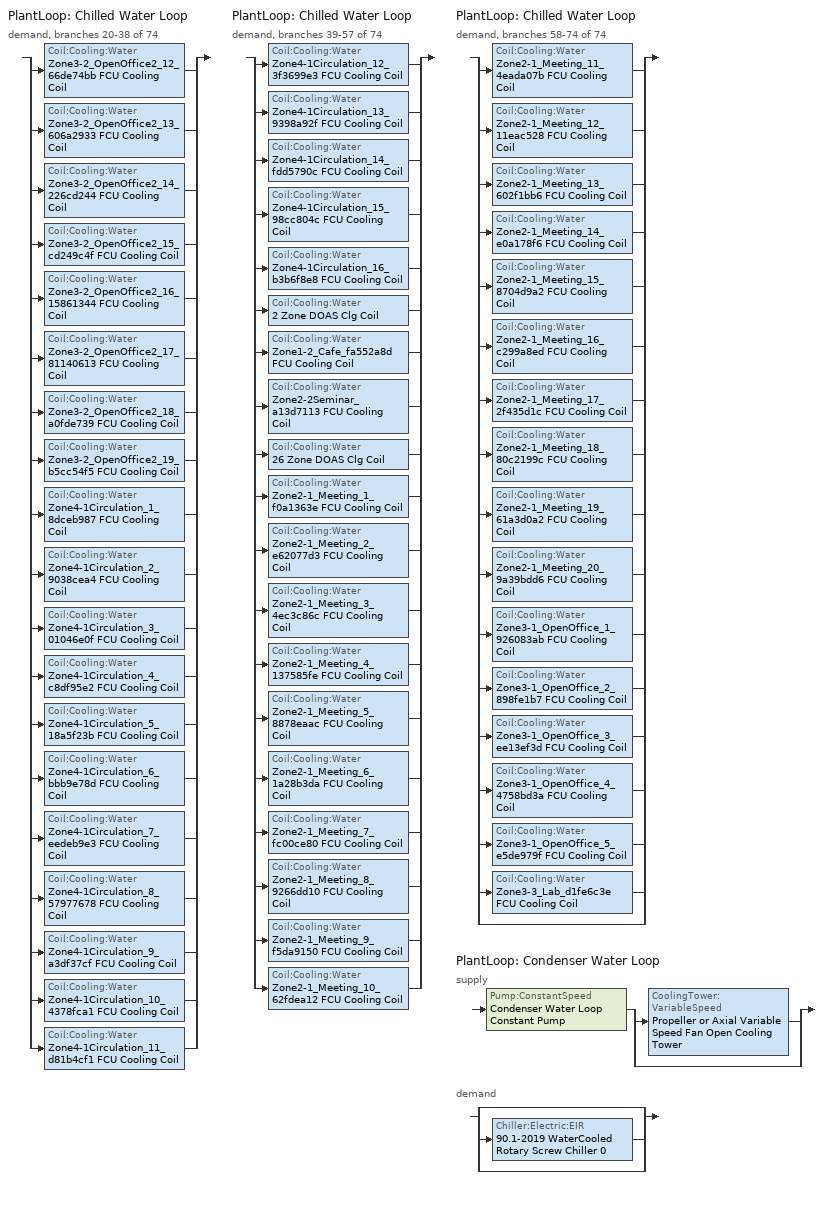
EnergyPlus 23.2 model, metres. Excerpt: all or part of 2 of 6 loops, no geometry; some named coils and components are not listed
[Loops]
PlantLoop 'Chilled Water Loop'
 demand, branches 20-38 of 74: split
  | Coil:Cooling:Water 'Zone3-2_OpenOffice2_12_66de74bb FCU Cooling Coil'
  | Coil:Cooling:Water 'Zone3-2_OpenOffice2_13_606a2933 FCU Cooling Coil'
  | Coil:Cooling:Water 'Zone3-2_OpenOffice2_14_226cd244 FCU Cooling Coil'
  | Coil:Cooling:Water 'Zone3-2_OpenOffice2_15_cd249c4f FCU Cooling Coil'
  | Coil:Cooling:Water 'Zone3-2_OpenOffice2_16_15861344 FCU Cooling Coil'
  | Coil:Cooling:Water 'Zone3-2_OpenOffice2_17_81140613 FCU Cooling Coil'
  | Coil:Cooling:Water 'Zone3-2_OpenOffice2_18_a0fde739 FCU Cooling Coil'
  | Coil:Cooling:Water 'Zone3-2_OpenOffice2_19_b5cc54f5 FCU Cooling Coil'
  | Coil:Cooling:Water 'Zone4-1Circulation_1_8dceb987 FCU Cooling Coil'
  | Coil:Cooling:Water 'Zone4-1Circulation_2_9038cea4 FCU Cooling Coil'
  | Coil:Cooling:Water 'Zone4-1Circulation_3_01046e0f FCU Cooling Coil'
  | Coil:Cooling:Water 'Zone4-1Circulation_4_c8df95e2 FCU Cooling Coil'
  | Coil:Cooling:Water 'Zone4-1Circulation_5_18a5f23b FCU Cooling Coil'
  | Coil:Cooling:Water 'Zone4-1Circulation_6_bbb9e78d FCU Cooling Coil'
  | Coil:Cooling:Water 'Zone4-1Circulation_7_eedeb9e3 FCU Cooling Coil'
  | Coil:Cooling:Water 'Zone4-1Circulation_8_57977678 FCU Cooling Coil'
  | Coil:Cooling:Water 'Zone4-1Circulation_9_a3df37cf FCU Cooling Coil'
  | Coil:Cooling:Water 'Zone4-1Circulation_10_4378fca1 FCU Cooling Coil'
  | Coil:Cooling:Water 'Zone4-1Circulation_11_d81b4cf1 FCU Cooling Coil'
PlantLoop 'Chilled Water Loop'
 demand, branches 39-57 of 74: split
  | Coil:Cooling:Water 'Zone4-1Circulation_12_3f3699e3 FCU Cooling Coil'
  | Coil:Cooling:Water 'Zone4-1Circulation_13_9398a92f FCU Cooling Coil'
  | Coil:Cooling:Water 'Zone4-1Circulation_14_fdd5790c FCU Cooling Coil'
  | Coil:Cooling:Water 'Zone4-1Circulation_15_98cc804c FCU Cooling Coil'
  | Coil:Cooling:Water 'Zone4-1Circulation_16_b3b6f8e8 FCU Cooling Coil'
  | Coil:Cooling:Water '2 Zone DOAS Clg Coil'
  | Coil:Cooling:Water 'Zone1-2_Cafe_fa552a8d FCU Cooling Coil'
  | Coil:Cooling:Water 'Zone2-2Seminar_a13d7113 FCU Cooling Coil'
  | Coil:Cooling:Water '26 Zone DOAS Clg Coil'
  | Coil:Cooling:Water 'Zone2-1_Meeting_1_f0a1363e FCU Cooling Coil'
  | Coil:Cooling:Water 'Zone2-1_Meeting_2_e62077d3 FCU Cooling Coil'
  | Coil:Cooling:Water 'Zone2-1_Meeting_3_4ec3c86c FCU Cooling Coil'
  | Coil:Cooling:Water 'Zone2-1_Meeting_4_137585fe FCU Cooling Coil'
  | Coil:Cooling:Water 'Zone2-1_Meeting_5_8878eaac FCU Cooling Coil'
  | Coil:Cooling:Water 'Zone2-1_Meeting_6_1a28b3da FCU Cooling Coil'
  | Coil:Cooling:Water 'Zone2-1_Meeting_7_fc00ce80 FCU Cooling Coil'
  | Coil:Cooling:Water 'Zone2-1_Meeting_8_9266dd10 FCU Cooling Coil'
  | Coil:Cooling:Water 'Zone2-1_Meeting_9_f5da9150 FCU Cooling Coil'
  | Coil:Cooling:Water 'Zone2-1_Meeting_10_62fdea12 FCU Cooling Coil'
PlantLoop 'Chilled Water Loop'
 demand, branches 58-74 of 74: split
  | Coil:Cooling:Water 'Zone2-1_Meeting_11_4eada07b FCU Cooling Coil'
  | Coil:Cooling:Water 'Zone2-1_Meeting_12_11eac528 FCU Cooling Coil'
  | Coil:Cooling:Water 'Zone2-1_Meeting_13_602f1bb6 FCU Cooling Coil'
  | Coil:Cooling:Water 'Zone2-1_Meeting_14_e0a178f6 FCU Cooling Coil'
  | Coil:Cooling:Water 'Zone2-1_Meeting_15_8704d9a2 FCU Cooling Coil'
  | Coil:Cooling:Water 'Zone2-1_Meeting_16_c299a8ed FCU Cooling Coil'
  | Coil:Cooling:Water 'Zone2-1_Meeting_17_2f435d1c FCU Cooling Coil'
  | Coil:Cooling:Water 'Zone2-1_Meeting_18_80c2199c FCU Cooling Coil'
  | Coil:Cooling:Water 'Zone2-1_Meeting_19_61a3d0a2 FCU Cooling Coil'
  | Coil:Cooling:Water 'Zone2-1_Meeting_20_9a39bdd6 FCU Cooling Coil'
  | Coil:Cooling:Water 'Zone3-1_OpenOffice_1_926083ab FCU Cooling Coil'
  | Coil:Cooling:Water 'Zone3-1_OpenOffice_2_898fe1b7 FCU Cooling Coil'
  | Coil:Cooling:Water 'Zone3-1_OpenOffice_3_ee13ef3d FCU Cooling Coil'
  | Coil:Cooling:Water 'Zone3-1_OpenOffice_4_4758bd3a FCU Cooling Coil'
  | Coil:Cooling:Water 'Zone3-1_OpenOffice_5_e5de979f FCU Cooling Coil'
  | Coil:Cooling:Water 'Zone3-3_Lab_d1fe6c3e FCU Cooling Coil'
  | bypass
PlantLoop 'Condenser Water Loop'
 supply: Pump:ConstantSpeed 'Condenser Water Loop Constant Pump' > split
  | CoolingTower:VariableSpeed 'Propeller or Axial Variable Speed Fan Open Cooling Tower'
  | bypass
 demand: split
  | bypass
  | Chiller:Electric:EIR '90.1-2019 WaterCooled  Rotary Screw Chiller 0'
  | bypass
[ZoneControl:Thermostat] Temperature Difference Between Cutout And Setpoint {deltaC}=0
Name | Zone or ZoneList | Control Type Schedule | Control 1
Zone4-1Circulation_10_4378fca1 Thermostat | Zone4-1Circulation_10_4378fca1 | Zone4-1Circulation_10_4378fca1 Thermostat Schedule | Tset_cir_br_ 9
Zone4-1Circulation_11_d81b4cf1 Thermostat | Zone4-1Circulation_11_d81b4cf1 | Zone4-1Circulation_11_d81b4cf1 Thermostat Schedule | Tset_cir_br_ 10
Zone4-1Circulation_12_3f3699e3 Thermostat | Zone4-1Circulation_12_3f3699e3 | Zone4-1Circulation_12_3f3699e3 Thermostat Schedule | Tset_cir_br_ 11
Zone4-1Circulation_13_9398a92f Thermostat | Zone4-1Circulation_13_9398a92f | Zone4-1Circulation_13_9398a92f Thermostat Schedule | Tset_cir_br_ 12
Zone4-1Circulation_14_fdd5790c Thermostat | Zone4-1Circulation_14_fdd5790c | Zone4-1Circulation_14_fdd5790c Thermostat Schedule | Tset_cir_br_ 13
Zone4-1Circulation_15_98cc804c Thermostat | Zone4-1Circulation_15_98cc804c | Zone4-1Circulation_15_98cc804c Thermostat Schedule | Tset_cir_br_ 14
Zone4-1Circulation_16_b3b6f8e8 Thermostat | Zone4-1Circulation_16_b3b6f8e8 | Zone4-1Circulation_16_b3b6f8e8 Thermostat Schedule | Tset_cir_br_ 15
Zone4-1Circulation_1_8dceb987 Thermostat | Zone4-1Circulation_1_8dceb987 | Zone4-1Circulation_1_8dceb987 Thermostat Schedule | Tset_cir_br_
Zone4-1Circulation_2_9038cea4 Thermostat | Zone4-1Circulation_2_9038cea4 | Zone4-1Circulation_2_9038cea4 Thermostat Schedule | Tset_cir_br_ 1
Zone4-1Circulation_3_01046e0f Thermostat | Zone4-1Circulation_3_01046e0f | Zone4-1Circulation_3_01046e0f Thermostat Schedule | Tset_cir_br_ 2
Zone4-1Circulation_4_c8df95e2 Thermostat | Zone4-1Circulation_4_c8df95e2 | Zone4-1Circulation_4_c8df95e2 Thermostat Schedule | Tset_cir_br_ 3
Zone4-1Circulation_5_18a5f23b Thermostat | Zone4-1Circulation_5_18a5f23b | Zone4-1Circulation_5_18a5f23b Thermostat Schedule | Tset_cir_br_ 4
Zone4-1Circulation_6_bbb9e78d Thermostat | Zone4-1Circulation_6_bbb9e78d | Zone4-1Circulation_6_bbb9e78d Thermostat Schedule | Tset_cir_br_ 5
Zone4-1Circulation_7_eedeb9e3 Thermostat | Zone4-1Circulation_7_eedeb9e3 | Zone4-1Circulation_7_eedeb9e3 Thermostat Schedule | Tset_cir_br_ 6
Zone4-1Circulation_8_57977678 Thermostat | Zone4-1Circulation_8_57977678 | Zone4-1Circulation_8_57977678 Thermostat Schedule | Tset_cir_br_ 7
Zone4-1Circulation_9_a3df37cf Thermostat | Zone4-1Circulation_9_a3df37cf | Zone4-1Circulation_9_a3df37cf Thermostat Schedule | Tset_cir_br_ 8
[ThermostatSetpoint:DualSetpoint] Heating Setpoint Temperature Schedule=htg_sch_cir_br_; Cooling Setpoint Temperature Schedule=clg_sch_cir_br_
Tset_cir_br_ 9; Tset_cir_br_ 10; Tset_cir_br_ 11; Tset_cir_br_ 12; Tset_cir_br_ 13; Tset_cir_br_ 14; Tset_cir_br_ 15; Tset_cir_br_; Tset_cir_br_ 1; Tset_cir_br_ 2; Tset_cir_br_ 3; Tset_cir_br_ 4; Tset_cir_br_ 5; Tset_cir_br_ 6; Tset_cir_br_ 7; Tset_cir_br_ 8
[Zone equipment]
Zone4-1Circulation_10_4378fca1: Zone4-1Circulation_10_4378fca1 FCU
Zone4-1Circulation_11_d81b4cf1: Zone4-1Circulation_11_d81b4cf1 FCU
Zone4-1Circulation_12_3f3699e3: Zone4-1Circulation_12_3f3699e3 FCU
Zone4-1Circulation_13_9398a92f: Zone4-1Circulation_13_9398a92f FCU
Zone4-1Circulation_14_fdd5790c: Zone4-1Circulation_14_fdd5790c FCU
Zone4-1Circulation_15_98cc804c: Zone4-1Circulation_15_98cc804c FCU
Zone4-1Circulation_16_b3b6f8e8: Zone4-1Circulation_16_b3b6f8e8 FCU
Zone4-1Circulation_1_8dceb987: Zone4-1Circulation_1_8dceb987 FCU
Zone4-1Circulation_2_9038cea4: Zone4-1Circulation_2_9038cea4 FCU
Zone4-1Circulation_3_01046e0f: Zone4-1Circulation_3_01046e0f FCU
Zone4-1Circulation_4_c8df95e2: Zone4-1Circulation_4_c8df95e2 FCU
Zone4-1Circulation_5_18a5f23b: Zone4-1Circulation_5_18a5f23b FCU
Zone4-1Circulation_6_bbb9e78d: Zone4-1Circulation_6_bbb9e78d FCU
Zone4-1Circulation_7_eedeb9e3: Zone4-1Circulation_7_eedeb9e3 FCU
Zone4-1Circulation_8_57977678: Zone4-1Circulation_8_57977678 FCU
Zone4-1Circulation_9_a3df37cf: Zone4-1Circulation_9_a3df37cf FCU
[Sizing:Zone] Zone Cooling Design Supply Air Temperature Input Method=SupplyAirTemperature; Zone Cooling Design Supply Air Temperature {C}=12.7778; Zone Cooling Design Supply Air Temperature Difference {deltaC}=11.11; Zone Heating Design Supply Air Temperature Input Method=SupplyAirTemperature; Zone Heating Design Supply Air Temperature {C}=40; Zone Heating Design Supply Air Temperature Difference {deltaC}=11.11; Zone Cooling Design Supply Air Humidity Ratio {kgWater/kgDryAir}=0.0085; Zone Heating Design Supply Air Humidity Ratio {kgWater/kgDryAir}=0.008; Cooling Design Air Flow Method=DesignDay; Cooling Design Air Flow Rate {m3/s}=0; Cooling Minimum Air Flow per Zone Floor Area {m3/s-m2}=0.000762; Cooling Minimum Air Flow {m3/s}=0; Cooling Minimum Air Flow Fraction=0; Heating Design Air Flow Method=DesignDay; Heating Design Air Flow Rate {m3/s}=0; Heating Maximum Air Flow per Zone Floor Area {m3/s-m2}=0.002032; Heating Maximum Air Flow {m3/s}=0.141576; Heating Maximum Air Flow Fraction=0.3; Account for Dedicated Outdoor Air System=No; Zone Load Sizing Method=Sensible Load Only No Latent Load; Zone Latent Cooling Design Supply Air Humidity Ratio Input Method=HumidityRatioDifference; Zone Cooling Design Supply Air Humidity Ratio Difference {kgWater/kgDryAir}=0.005; Zone Latent Heating Design Supply Air Humidity Ratio Input Method=HumidityRatioDifference; Zone Humidification Design Supply Air Humidity Ratio Difference {kgWater/kgDryAir}=0.005
Name | Design Specification Outdoor Air Object
Zone4-1Circulation_10_4378fca1 | Zone4-1Circulation_10_4378fca1 DSOA Space List
Zone4-1Circulation_11_d81b4cf1 | Zone4-1Circulation_11_d81b4cf1 DSOA Space List
Zone4-1Circulation_12_3f3699e3 | Zone4-1Circulation_12_3f3699e3 DSOA Space List
Zone4-1Circulation_13_9398a92f | Zone4-1Circulation_13_9398a92f DSOA Space List
Zone4-1Circulation_14_fdd5790c | Zone4-1Circulation_14_fdd5790c DSOA Space List
Zone4-1Circulation_15_98cc804c | Zone4-1Circulation_15_98cc804c DSOA Space List
Zone4-1Circulation_16_b3b6f8e8 | Zone4-1Circulation_16_b3b6f8e8 DSOA Space List
Zone4-1Circulation_1_8dceb987 | Zone4-1Circulation_1_8dceb987 DSOA Space List
Zone4-1Circulation_2_9038cea4 | Zone4-1Circulation_2_9038cea4 DSOA Space List
Zone4-1Circulation_3_01046e0f | Zone4-1Circulation_3_01046e0f DSOA Space List
Zone4-1Circulation_4_c8df95e2 | Zone4-1Circulation_4_c8df95e2 DSOA Space List
Zone4-1Circulation_5_18a5f23b | Zone4-1Circulation_5_18a5f23b DSOA Space List
Zone4-1Circulation_6_bbb9e78d | Zone4-1Circulation_6_bbb9e78d DSOA Space List
Zone4-1Circulation_7_eedeb9e3 | Zone4-1Circulation_7_eedeb9e3 DSOA Space List
Zone4-1Circulation_8_57977678 | Zone4-1Circulation_8_57977678 DSOA Space List
Zone4-1Circulation_9_a3df37cf | Zone4-1Circulation_9_a3df37cf DSOA Space List
[DesignSpecification:OutdoorAir]
mv_office_br_: Outdoor Air Method=Sum; Outdoor Air Flow per Person {m3/s-person}=0.012; Outdoor Air Flow per Zone Floor Area {m3/s-m2}=0; Outdoor Air Flow per Zone {m3/s}=0; Outdoor Air Flow Air Changes per Hour {1/hr}=0; Outdoor Air Schedule=mv_sch_office_br_
[Fan:OnOff] Availability Schedule=Always On Discrete; Fan Total Efficiency=0.16; Pressure Rise {Pa}=270.899; Maximum Flow Rate {m3/s}=Autosize; Motor Efficiency=0.29; Motor In Airstream Fraction=1
Name | Fan Power Ratio Function of Speed Ratio Curve | Fan Efficiency Ratio Function of Speed Ratio Curve
Zone1-2_Cafe_fa552a8d Fan Coil fan | Fan On Off Power Curve 41 | Fan On Off Efficiency Curve 41
Zone2-1_Meeting_10_62fdea12 Fan Coil fan | Fan On Off Power Curve 52 | Fan On Off Efficiency Curve 52
Zone2-1_Meeting_11_4eada07b Fan Coil fan | Fan On Off Power Curve 53 | Fan On Off Efficiency Curve 53
Zone2-1_Meeting_12_11eac528 Fan Coil fan | Fan On Off Power Curve 54 | Fan On Off Efficiency Curve 54
Zone2-1_Meeting_13_602f1bb6 Fan Coil fan | Fan On Off Power Curve 55 | Fan On Off Efficiency Curve 55
Zone2-1_Meeting_14_e0a178f6 Fan Coil fan | Fan On Off Power Curve 56 | Fan On Off Efficiency Curve 56
Zone2-1_Meeting_15_8704d9a2 Fan Coil fan | Fan On Off Power Curve 57 | Fan On Off Efficiency Curve 57
Zone2-1_Meeting_16_c299a8ed Fan Coil fan | Fan On Off Power Curve 58 | Fan On Off Efficiency Curve 58
Zone2-1_Meeting_17_2f435d1c Fan Coil fan | Fan On Off Power Curve 59 | Fan On Off Efficiency Curve 59
Zone2-1_Meeting_18_80c2199c Fan Coil fan | Fan On Off Power Curve 60 | Fan On Off Efficiency Curve 60
Zone2-1_Meeting_19_61a3d0a2 Fan Coil fan | Fan On Off Power Curve 61 | Fan On Off Efficiency Curve 61
Zone2-1_Meeting_1_f0a1363e Fan Coil fan | Fan On Off Power Curve 43 | Fan On Off Efficiency Curve 43
Zone2-1_Meeting_20_9a39bdd6 Fan Coil fan | Fan On Off Power Curve 62 | Fan On Off Efficiency Curve 62
Zone2-1_Meeting_2_e62077d3 Fan Coil fan | Fan On Off Power Curve 44 | Fan On Off Efficiency Curve 44
Zone2-1_Meeting_3_4ec3c86c Fan Coil fan | Fan On Off Power Curve 45 | Fan On Off Efficiency Curve 45
Zone2-1_Meeting_4_137585fe Fan Coil fan | Fan On Off Power Curve 46 | Fan On Off Efficiency Curve 46
Zone2-1_Meeting_5_8878eaac Fan Coil fan | Fan On Off Power Curve 47 | Fan On Off Efficiency Curve 47
Zone2-1_Meeting_6_1a28b3da Fan Coil fan | Fan On Off Power Curve 48 | Fan On Off Efficiency Curve 48
Zone2-1_Meeting_7_fc00ce80 Fan Coil fan | Fan On Off Power Curve 49 | Fan On Off Efficiency Curve 49
Zone2-1_Meeting_8_9266dd10 Fan Coil fan | Fan On Off Power Curve 50 | Fan On Off Efficiency Curve 50
Zone2-1_Meeting_9_f5da9150 Fan Coil fan | Fan On Off Power Curve 51 | Fan On Off Efficiency Curve 51
Zone2-2Seminar_a13d7113 Fan Coil fan | Fan On Off Power Curve 42 | Fan On Off Efficiency Curve 42
Zone3-1_OpenOffice_1_926083ab Fan Coil fan | Fan On Off Power Curve 63 | Fan On Off Efficiency Curve 63
Zone3-1_OpenOffice_2_898fe1b7 Fan Coil fan | Fan On Off Power Curve 64 | Fan On Off Efficiency Curve 64
Zone3-1_OpenOffice_3_ee13ef3d Fan Coil fan | Fan On Off Power Curve 65 | Fan On Off Efficiency Curve 65
Zone3-1_OpenOffice_4_4758bd3a Fan Coil fan | Fan On Off Power Curve 66 | Fan On Off Efficiency Curve 66
Zone3-1_OpenOffice_5_e5de979f Fan Coil fan | Fan On Off Power Curve 67 | Fan On Off Efficiency Curve 67
Zone3-2_OpenOffice2_12_66de74bb Fan Coil fan | Fan On Off Power Curve 17 | Fan On Off Efficiency Curve 17
Zone3-2_OpenOffice2_13_606a2933 Fan Coil fan | Fan On Off Power Curve 18 | Fan On Off Efficiency Curve 18
Zone3-2_OpenOffice2_14_226cd244 Fan Coil fan | Fan On Off Power Curve 19 | Fan On Off Efficiency Curve 19
Zone3-2_OpenOffice2_15_cd249c4f Fan Coil fan | Fan On Off Power Curve 20 | Fan On Off Efficiency Curve 20
Zone3-2_OpenOffice2_16_15861344 Fan Coil fan | Fan On Off Power Curve 21 | Fan On Off Efficiency Curve 21
Zone3-2_OpenOffice2_17_81140613 Fan Coil fan | Fan On Off Power Curve 22 | Fan On Off Efficiency Curve 22
Zone3-2_OpenOffice2_18_a0fde739 Fan Coil fan | Fan On Off Power Curve 23 | Fan On Off Efficiency Curve 23
Zone3-2_OpenOffice2_19_b5cc54f5 Fan Coil fan | Fan On Off Power Curve 24 | Fan On Off Efficiency Curve 24
Zone3-3_Lab_d1fe6c3e Fan Coil fan | Fan On Off Power Curve 68 | Fan On Off Efficiency Curve 68
Zone4-1Circulation_10_4378fca1 Fan Coil fan | Fan On Off Power Curve 34 | Fan On Off Efficiency Curve 34
Zone4-1Circulation_11_d81b4cf1 Fan Coil fan | Fan On Off Power Curve 35 | Fan On Off Efficiency Curve 35
Zone4-1Circulation_12_3f3699e3 Fan Coil fan | Fan On Off Power Curve 36 | Fan On Off Efficiency Curve 36
Zone4-1Circulation_13_9398a92f Fan Coil fan | Fan On Off Power Curve 37 | Fan On Off Efficiency Curve 37
Zone4-1Circulation_14_fdd5790c Fan Coil fan | Fan On Off Power Curve 38 | Fan On Off Efficiency Curve 38
Zone4-1Circulation_15_98cc804c Fan Coil fan | Fan On Off Power Curve 39 | Fan On Off Efficiency Curve 39
Zone4-1Circulation_16_b3b6f8e8 Fan Coil fan | Fan On Off Power Curve 40 | Fan On Off Efficiency Curve 40
Zone4-1Circulation_1_8dceb987 Fan Coil fan | Fan On Off Power Curve 25 | Fan On Off Efficiency Curve 25
Zone4-1Circulation_2_9038cea4 Fan Coil fan | Fan On Off Power Curve 26 | Fan On Off Efficiency Curve 26
Zone4-1Circulation_3_01046e0f Fan Coil fan | Fan On Off Power Curve 27 | Fan On Off Efficiency Curve 27
Zone4-1Circulation_4_c8df95e2 Fan Coil fan | Fan On Off Power Curve 28 | Fan On Off Efficiency Curve 28
Zone4-1Circulation_5_18a5f23b Fan Coil fan | Fan On Off Power Curve 29 | Fan On Off Efficiency Curve 29
Zone4-1Circulation_6_bbb9e78d Fan Coil fan | Fan On Off Power Curve 30 | Fan On Off Efficiency Curve 30
Zone4-1Circulation_7_eedeb9e3 Fan Coil fan | Fan On Off Power Curve 31 | Fan On Off Efficiency Curve 31
Zone4-1Circulation_8_57977678 Fan Coil fan | Fan On Off Power Curve 32 | Fan On Off Efficiency Curve 32
Zone4-1Circulation_9_a3df37cf Fan Coil fan | Fan On Off Power Curve 33 | Fan On Off Efficiency Curve 33
[Coil:Cooling:Water] Availability Schedule=Always On Discrete; Design Water Flow Rate {m3/s}=Autosize; Design Air Flow Rate {m3/s}=Autosize; Design Inlet Water Temperature {C}=Autosize; Design Inlet Air Temperature {C}=Autosize; Design Outlet Air Temperature {C}=Autosize; Design Inlet Air Humidity Ratio {kgWater/kgDryAir}=Autosize; Design Outlet Air Humidity Ratio {kgWater/kgDryAir}=Autosize; Type of Analysis=SimpleAnalysis; Heat Exchanger Configuration=CrossFlow
Zone1-2_Cafe_fa552a8d FCU Cooling Coil; Zone2-1_Meeting_10_62fdea12 FCU Cooling Coil; Zone2-1_Meeting_11_4eada07b FCU Cooling Coil; Zone2-1_Meeting_12_11eac528 FCU Cooling Coil; Zone2-1_Meeting_13_602f1bb6 FCU Cooling Coil; Zone2-1_Meeting_14_e0a178f6 FCU Cooling Coil; Zone2-1_Meeting_15_8704d9a2 FCU Cooling Coil; Zone2-1_Meeting_16_c299a8ed FCU Cooling Coil; Zone2-1_Meeting_17_2f435d1c FCU Cooling Coil; Zone2-1_Meeting_18_80c2199c FCU Cooling Coil; Zone2-1_Meeting_19_61a3d0a2 FCU Cooling Coil; Zone2-1_Meeting_1_f0a1363e FCU Cooling Coil; Zone2-1_Meeting_20_9a39bdd6 FCU Cooling Coil; Zone2-1_Meeting_2_e62077d3 FCU Cooling Coil; Zone2-1_Meeting_3_4ec3c86c FCU Cooling Coil; Zone2-1_Meeting_4_137585fe FCU Cooling Coil; Zone2-1_Meeting_5_8878eaac FCU Cooling Coil; Zone2-1_Meeting_6_1a28b3da FCU Cooling Coil; Zone2-1_Meeting_7_fc00ce80 FCU Cooling Coil; Zone2-1_Meeting_8_9266dd10 FCU Cooling Coil; Zone2-1_Meeting_9_f5da9150 FCU Cooling Coil; Zone2-2Seminar_a13d7113 FCU Cooling Coil; Zone3-1_OpenOffice_1_926083ab FCU Cooling Coil; Zone3-1_OpenOffice_2_898fe1b7 FCU Cooling Coil; Zone3-1_OpenOffice_3_ee13ef3d FCU Cooling Coil; Zone3-1_OpenOffice_4_4758bd3a FCU Cooling Coil; Zone3-1_OpenOffice_5_e5de979f FCU Cooling Coil; Zone3-2_OpenOffice2_12_66de74bb FCU Cooling Coil; Zone3-2_OpenOffice2_13_606a2933 FCU Cooling Coil; Zone3-2_OpenOffice2_14_226cd244 FCU Cooling Coil; Zone3-2_OpenOffice2_15_cd249c4f FCU Cooling Coil; Zone3-2_OpenOffice2_16_15861344 FCU Cooling Coil; Zone3-2_OpenOffice2_17_81140613 FCU Cooling Coil; Zone3-2_OpenOffice2_18_a0fde739 FCU Cooling Coil; Zone3-2_OpenOffice2_19_b5cc54f5 FCU Cooling Coil; Zone3-3_Lab_d1fe6c3e FCU Cooling Coil; Zone4-1Circulation_10_4378fca1 FCU Cooling Coil; Zone4-1Circulation_11_d81b4cf1 FCU Cooling Coil; Zone4-1Circulation_12_3f3699e3 FCU Cooling Coil; Zone4-1Circulation_13_9398a92f FCU Cooling Coil; Zone4-1Circulation_14_fdd5790c FCU Cooling Coil; Zone4-1Circulation_15_98cc804c FCU Cooling Coil; Zone4-1Circulation_16_b3b6f8e8 FCU Cooling Coil; Zone4-1Circulation_1_8dceb987 FCU Cooling Coil; Zone4-1Circulation_2_9038cea4 FCU Cooling Coil; Zone4-1Circulation_3_01046e0f FCU Cooling Coil; Zone4-1Circulation_4_c8df95e2 FCU Cooling Coil; Zone4-1Circulation_5_18a5f23b FCU Cooling Coil; Zone4-1Circulation_6_bbb9e78d FCU Cooling Coil; Zone4-1Circulation_7_eedeb9e3 FCU Cooling Coil; Zone4-1Circulation_8_57977678 FCU Cooling Coil; Zone4-1Circulation_9_a3df37cf FCU Cooling Coil
[ZoneHVAC:FourPipeFanCoil] Availability Schedule=Always On Discrete; Capacity Control Method=CyclingFan; Maximum Supply Air Flow Rate {m3/s}=Autosize; Maximum Outdoor Air Flow Rate {m3/s}=0; Maximum Cold Water Flow Rate {m3/s}=Autosize; Maximum Hot Water Flow Rate {m3/s}=Autosize; Minimum Supply Air Temperature in Cooling Mode {C}=Autosize; Maximum Supply Air Temperature in Heating Mode {C}=Autosize
Name | Supply Air Fan | Cooling Coil | Heating Coil
Zone1-2_Cafe_fa552a8d FCU | Zone1-2_Cafe_fa552a8d Fan Coil fan | Zone1-2_Cafe_fa552a8d FCU Cooling Coil | Zone1-2_Cafe_fa552a8d FCU Heating Coil
Zone2-1_Meeting_10_62fdea12 FCU | Zone2-1_Meeting_10_62fdea12 Fan Coil fan | Zone2-1_Meeting_10_62fdea12 FCU Cooling Coil | Zone2-1_Meeting_10_62fdea12 FCU Heating Coil
Zone2-1_Meeting_11_4eada07b FCU | Zone2-1_Meeting_11_4eada07b Fan Coil fan | Zone2-1_Meeting_11_4eada07b FCU Cooling Coil | Zone2-1_Meeting_11_4eada07b FCU Heating Coil
Zone2-1_Meeting_12_11eac528 FCU | Zone2-1_Meeting_12_11eac528 Fan Coil fan | Zone2-1_Meeting_12_11eac528 FCU Cooling Coil | Zone2-1_Meeting_12_11eac528 FCU Heating Coil
Zone2-1_Meeting_13_602f1bb6 FCU | Zone2-1_Meeting_13_602f1bb6 Fan Coil fan | Zone2-1_Meeting_13_602f1bb6 FCU Cooling Coil | Zone2-1_Meeting_13_602f1bb6 FCU Heating Coil
Zone2-1_Meeting_14_e0a178f6 FCU | Zone2-1_Meeting_14_e0a178f6 Fan Coil fan | Zone2-1_Meeting_14_e0a178f6 FCU Cooling Coil | Zone2-1_Meeting_14_e0a178f6 FCU Heating Coil
Zone2-1_Meeting_15_8704d9a2 FCU | Zone2-1_Meeting_15_8704d9a2 Fan Coil fan | Zone2-1_Meeting_15_8704d9a2 FCU Cooling Coil | Zone2-1_Meeting_15_8704d9a2 FCU Heating Coil
Zone2-1_Meeting_16_c299a8ed FCU | Zone2-1_Meeting_16_c299a8ed Fan Coil fan | Zone2-1_Meeting_16_c299a8ed FCU Cooling Coil | Zone2-1_Meeting_16_c299a8ed FCU Heating Coil
Zone2-1_Meeting_17_2f435d1c FCU | Zone2-1_Meeting_17_2f435d1c Fan Coil fan | Zone2-1_Meeting_17_2f435d1c FCU Cooling Coil | Zone2-1_Meeting_17_2f435d1c FCU Heating Coil
Zone2-1_Meeting_18_80c2199c FCU | Zone2-1_Meeting_18_80c2199c Fan Coil fan | Zone2-1_Meeting_18_80c2199c FCU Cooling Coil | Zone2-1_Meeting_18_80c2199c FCU Heating Coil
Zone2-1_Meeting_19_61a3d0a2 FCU | Zone2-1_Meeting_19_61a3d0a2 Fan Coil fan | Zone2-1_Meeting_19_61a3d0a2 FCU Cooling Coil | Zone2-1_Meeting_19_61a3d0a2 FCU Heating Coil
Zone2-1_Meeting_1_f0a1363e FCU | Zone2-1_Meeting_1_f0a1363e Fan Coil fan | Zone2-1_Meeting_1_f0a1363e FCU Cooling Coil | Zone2-1_Meeting_1_f0a1363e FCU Heating Coil
Zone2-1_Meeting_20_9a39bdd6 FCU | Zone2-1_Meeting_20_9a39bdd6 Fan Coil fan | Zone2-1_Meeting_20_9a39bdd6 FCU Cooling Coil | Zone2-1_Meeting_20_9a39bdd6 FCU Heating Coil
Zone2-1_Meeting_2_e62077d3 FCU | Zone2-1_Meeting_2_e62077d3 Fan Coil fan | Zone2-1_Meeting_2_e62077d3 FCU Cooling Coil | Zone2-1_Meeting_2_e62077d3 FCU Heating Coil
Zone2-1_Meeting_3_4ec3c86c FCU | Zone2-1_Meeting_3_4ec3c86c Fan Coil fan | Zone2-1_Meeting_3_4ec3c86c FCU Cooling Coil | Zone2-1_Meeting_3_4ec3c86c FCU Heating Coil
Zone2-1_Meeting_4_137585fe FCU | Zone2-1_Meeting_4_137585fe Fan Coil fan | Zone2-1_Meeting_4_137585fe FCU Cooling Coil | Zone2-1_Meeting_4_137585fe FCU Heating Coil
Zone2-1_Meeting_5_8878eaac FCU | Zone2-1_Meeting_5_8878eaac Fan Coil fan | Zone2-1_Meeting_5_8878eaac FCU Cooling Coil | Zone2-1_Meeting_5_8878eaac FCU Heating Coil
Zone2-1_Meeting_6_1a28b3da FCU | Zone2-1_Meeting_6_1a28b3da Fan Coil fan | Zone2-1_Meeting_6_1a28b3da FCU Cooling Coil | Zone2-1_Meeting_6_1a28b3da FCU Heating Coil
Zone2-1_Meeting_7_fc00ce80 FCU | Zone2-1_Meeting_7_fc00ce80 Fan Coil fan | Zone2-1_Meeting_7_fc00ce80 FCU Cooling Coil | Zone2-1_Meeting_7_fc00ce80 FCU Heating Coil
Zone2-1_Meeting_8_9266dd10 FCU | Zone2-1_Meeting_8_9266dd10 Fan Coil fan | Zone2-1_Meeting_8_9266dd10 FCU Cooling Coil | Zone2-1_Meeting_8_9266dd10 FCU Heating Coil
Zone2-1_Meeting_9_f5da9150 FCU | Zone2-1_Meeting_9_f5da9150 Fan Coil fan | Zone2-1_Meeting_9_f5da9150 FCU Cooling Coil | Zone2-1_Meeting_9_f5da9150 FCU Heating Coil
Zone2-2Seminar_a13d7113 FCU | Zone2-2Seminar_a13d7113 Fan Coil fan | Zone2-2Seminar_a13d7113 FCU Cooling Coil | Zone2-2Seminar_a13d7113 FCU Heating Coil
Zone3-1_OpenOffice_1_926083ab FCU | Zone3-1_OpenOffice_1_926083ab Fan Coil fan | Zone3-1_OpenOffice_1_926083ab FCU Cooling Coil | Zone3-1_OpenOffice_1_926083ab FCU Heating Coil
Zone3-1_OpenOffice_2_898fe1b7 FCU | Zone3-1_OpenOffice_2_898fe1b7 Fan Coil fan | Zone3-1_OpenOffice_2_898fe1b7 FCU Cooling Coil | Zone3-1_OpenOffice_2_898fe1b7 FCU Heating Coil
Zone3-1_OpenOffice_3_ee13ef3d FCU | Zone3-1_OpenOffice_3_ee13ef3d Fan Coil fan | Zone3-1_OpenOffice_3_ee13ef3d FCU Cooling Coil | Zone3-1_OpenOffice_3_ee13ef3d FCU Heating Coil
Zone3-1_OpenOffice_4_4758bd3a FCU | Zone3-1_OpenOffice_4_4758bd3a Fan Coil fan | Zone3-1_OpenOffice_4_4758bd3a FCU Cooling Coil | Zone3-1_OpenOffice_4_4758bd3a FCU Heating Coil
Zone3-1_OpenOffice_5_e5de979f FCU | Zone3-1_OpenOffice_5_e5de979f Fan Coil fan | Zone3-1_OpenOffice_5_e5de979f FCU Cooling Coil | Zone3-1_OpenOffice_5_e5de979f FCU Heating Coil
Zone3-2_OpenOffice2_12_66de74bb FCU | Zone3-2_OpenOffice2_12_66de74bb Fan Coil fan | Zone3-2_OpenOffice2_12_66de74bb FCU Cooling Coil | Zone3-2_OpenOffice2_12_66de74bb FCU Heating Coil
Zone3-2_OpenOffice2_13_606a2933 FCU | Zone3-2_OpenOffice2_13_606a2933 Fan Coil fan | Zone3-2_OpenOffice2_13_606a2933 FCU Cooling Coil | Zone3-2_OpenOffice2_13_606a2933 FCU Heating Coil
Zone3-2_OpenOffice2_14_226cd244 FCU | Zone3-2_OpenOffice2_14_226cd244 Fan Coil fan | Zone3-2_OpenOffice2_14_226cd244 FCU Cooling Coil | Zone3-2_OpenOffice2_14_226cd244 FCU Heating Coil
Zone3-2_OpenOffice2_15_cd249c4f FCU | Zone3-2_OpenOffice2_15_cd249c4f Fan Coil fan | Zone3-2_OpenOffice2_15_cd249c4f FCU Cooling Coil | Zone3-2_OpenOffice2_15_cd249c4f FCU Heating Coil
Zone3-2_OpenOffice2_16_15861344 FCU | Zone3-2_OpenOffice2_16_15861344 Fan Coil fan | Zone3-2_OpenOffice2_16_15861344 FCU Cooling Coil | Zone3-2_OpenOffice2_16_15861344 FCU Heating Coil
Zone3-2_OpenOffice2_17_81140613 FCU | Zone3-2_OpenOffice2_17_81140613 Fan Coil fan | Zone3-2_OpenOffice2_17_81140613 FCU Cooling Coil | Zone3-2_OpenOffice2_17_81140613 FCU Heating Coil
Zone3-2_OpenOffice2_18_a0fde739 FCU | Zone3-2_OpenOffice2_18_a0fde739 Fan Coil fan | Zone3-2_OpenOffice2_18_a0fde739 FCU Cooling Coil | Zone3-2_OpenOffice2_18_a0fde739 FCU Heating Coil
Zone3-2_OpenOffice2_19_b5cc54f5 FCU | Zone3-2_OpenOffice2_19_b5cc54f5 Fan Coil fan | Zone3-2_OpenOffice2_19_b5cc54f5 FCU Cooling Coil | Zone3-2_OpenOffice2_19_b5cc54f5 FCU Heating Coil
Zone3-3_Lab_d1fe6c3e FCU | Zone3-3_Lab_d1fe6c3e Fan Coil fan | Zone3-3_Lab_d1fe6c3e FCU Cooling Coil | Zone3-3_Lab_d1fe6c3e FCU Heating Coil
Zone4-1Circulation_10_4378fca1 FCU | Zone4-1Circulation_10_4378fca1 Fan Coil fan | Zone4-1Circulation_10_4378fca1 FCU Cooling Coil | Zone4-1Circulation_10_4378fca1 FCU Heating Coil
Zone4-1Circulation_11_d81b4cf1 FCU | Zone4-1Circulation_11_d81b4cf1 Fan Coil fan | Zone4-1Circulation_11_d81b4cf1 FCU Cooling Coil | Zone4-1Circulation_11_d81b4cf1 FCU Heating Coil
Zone4-1Circulation_12_3f3699e3 FCU | Zone4-1Circulation_12_3f3699e3 Fan Coil fan | Zone4-1Circulation_12_3f3699e3 FCU Cooling Coil | Zone4-1Circulation_12_3f3699e3 FCU Heating Coil
Zone4-1Circulation_13_9398a92f FCU | Zone4-1Circulation_13_9398a92f Fan Coil fan | Zone4-1Circulation_13_9398a92f FCU Cooling Coil | Zone4-1Circulation_13_9398a92f FCU Heating Coil
Zone4-1Circulation_14_fdd5790c FCU | Zone4-1Circulation_14_fdd5790c Fan Coil fan | Zone4-1Circulation_14_fdd5790c FCU Cooling Coil | Zone4-1Circulation_14_fdd5790c FCU Heating Coil
Zone4-1Circulation_15_98cc804c FCU | Zone4-1Circulation_15_98cc804c Fan Coil fan | Zone4-1Circulation_15_98cc804c FCU Cooling Coil | Zone4-1Circulation_15_98cc804c FCU Heating Coil
Zone4-1Circulation_16_b3b6f8e8 FCU | Zone4-1Circulation_16_b3b6f8e8 Fan Coil fan | Zone4-1Circulation_16_b3b6f8e8 FCU Cooling Coil | Zone4-1Circulation_16_b3b6f8e8 FCU Heating Coil
Zone4-1Circulation_1_8dceb987 FCU | Zone4-1Circulation_1_8dceb987 Fan Coil fan | Zone4-1Circulation_1_8dceb987 FCU Cooling Coil | Zone4-1Circulation_1_8dceb987 FCU Heating Coil
Zone4-1Circulation_2_9038cea4 FCU | Zone4-1Circulation_2_9038cea4 Fan Coil fan | Zone4-1Circulation_2_9038cea4 FCU Cooling Coil | Zone4-1Circulation_2_9038cea4 FCU Heating Coil
Zone4-1Circulation_3_01046e0f FCU | Zone4-1Circulation_3_01046e0f Fan Coil fan | Zone4-1Circulation_3_01046e0f FCU Cooling Coil | Zone4-1Circulation_3_01046e0f FCU Heating Coil
Zone4-1Circulation_4_c8df95e2 FCU | Zone4-1Circulation_4_c8df95e2 Fan Coil fan | Zone4-1Circulation_4_c8df95e2 FCU Cooling Coil | Zone4-1Circulation_4_c8df95e2 FCU Heating Coil
Zone4-1Circulation_5_18a5f23b FCU | Zone4-1Circulation_5_18a5f23b Fan Coil fan | Zone4-1Circulation_5_18a5f23b FCU Cooling Coil | Zone4-1Circulation_5_18a5f23b FCU Heating Coil
Zone4-1Circulation_6_bbb9e78d FCU | Zone4-1Circulation_6_bbb9e78d Fan Coil fan | Zone4-1Circulation_6_bbb9e78d FCU Cooling Coil | Zone4-1Circulation_6_bbb9e78d FCU Heating Coil
Zone4-1Circulation_7_eedeb9e3 FCU | Zone4-1Circulation_7_eedeb9e3 Fan Coil fan | Zone4-1Circulation_7_eedeb9e3 FCU Cooling Coil | Zone4-1Circulation_7_eedeb9e3 FCU Heating Coil
Zone4-1Circulation_8_57977678 FCU | Zone4-1Circulation_8_57977678 Fan Coil fan | Zone4-1Circulation_8_57977678 FCU Cooling Coil | Zone4-1Circulation_8_57977678 FCU Heating Coil
Zone4-1Circulation_9_a3df37cf FCU | Zone4-1Circulation_9_a3df37cf Fan Coil fan | Zone4-1Circulation_9_a3df37cf FCU Cooling Coil | Zone4-1Circulation_9_a3df37cf FCU Heating Coil
[DesignSpecification:OutdoorAir:SpaceList] Space Design Specification Outdoor Air Object Name 1=mv_office_br_
Name | Space Name 1
Zone4-1Circulation_10_4378fca1 DSOA Space List | Zone4-1Circulation_10_4378fca1_Space
Zone4-1Circulation_11_d81b4cf1 DSOA Space List | Zone4-1Circulation_11_d81b4cf1_Space
Zone4-1Circulation_12_3f3699e3 DSOA Space List | Zone4-1Circulation_12_3f3699e3_Space
Zone4-1Circulation_13_9398a92f DSOA Space List | Zone4-1Circulation_13_9398a92f_Space
Zone4-1Circulation_14_fdd5790c DSOA Space List | Zone4-1Circulation_14_fdd5790c_Space
Zone4-1Circulation_15_98cc804c DSOA Space List | Zone4-1Circulation_15_98cc804c_Space
Zone4-1Circulation_16_b3b6f8e8 DSOA Space List | Zone4-1Circulation_16_b3b6f8e8_Space
Zone4-1Circulation_1_8dceb987 DSOA Space List | Zone4-1Circulation_1_8dceb987_Space
Zone4-1Circulation_2_9038cea4 DSOA Space List | Zone4-1Circulation_2_9038cea4_Space
Zone4-1Circulation_3_01046e0f DSOA Space List | Zone4-1Circulation_3_01046e0f_Space
Zone4-1Circulation_4_c8df95e2 DSOA Space List | Zone4-1Circulation_4_c8df95e2_Space
Zone4-1Circulation_5_18a5f23b DSOA Space List | Zone4-1Circulation_5_18a5f23b_Space
Zone4-1Circulation_6_bbb9e78d DSOA Space List | Zone4-1Circulation_6_bbb9e78d_Space
Zone4-1Circulation_7_eedeb9e3 DSOA Space List | Zone4-1Circulation_7_eedeb9e3_Space
Zone4-1Circulation_8_57977678 DSOA Space List | Zone4-1Circulation_8_57977678_Space
Zone4-1Circulation_9_a3df37cf DSOA Space List | Zone4-1Circulation_9_a3df37cf_Space
[PlantLoop]
Condenser Water Loop: Fluid Type=Water; Plant Equipment Operation Scheme=Condenser Water Loop Operation Schemes; Maximum Loop Temperature {C}=80; Minimum Loop Temperature {C}=5; Maximum Loop Flow Rate {m3/s}=Autosize; Minimum Loop Flow Rate {m3/s}=0; Plant Loop Volume {m3}=Autocalculate; Load Distribution Scheme=Optimal; Plant Loop Demand Calculation Scheme=SingleSetpoint; Common Pipe Simulation=None
[Sizing:Plant]
Condenser Water Loop: Loop Type=Condenser; Design Loop Exit Temperature {C}=29.4444; Loop Design Temperature Difference {deltaC}=5.55556; Sizing Option=Coincident; Zone Timesteps in Averaging Window=6; Coincident Sizing Factor Mode=GlobalCoolingSizingFactor
[Pump:ConstantSpeed]
Condenser Water Loop Constant Pump: Design Flow Rate {m3/s}=Autosize; Design Pump Head {Pa}=148557; Design Power Consumption {W}=Autosize; Motor Efficiency=0.9; Fraction of Motor Inefficiencies to Fluid Stream=0; Pump Control Type=Intermittent; Design Power Sizing Method=PowerPerFlowPerPressure; Design Electric Power per Unit Flow Rate {W/(m3/s)}=348701.1; Design Shaft Power per Unit Flow Rate per Unit Head {W-s/m3-Pa}=1.28205
[PlantEquipmentOperationSchemes]
Condenser Water Loop Operation Schemes: Control Scheme Object Type 1=PlantEquipmentOperation:CoolingLoad; Control Scheme Name 1=Condenser Water Loop Cooling Operation Scheme; Control Scheme Schedule Name 1=Always On Discrete
[PlantEquipmentOperation:CoolingLoad]
Condenser Water Loop Cooling Operation Scheme: Load Range Lower Limit 1 {W}=0; Load Range Upper Limit 1 {W}=1000000000; Range Equipment List Name 1=Condenser Water Loop Cooling Equipment List
[PlantEquipmentList]
Condenser Water Loop Cooling Equipment List: CoolingTower:VariableSpeed, Propeller or Axial Variable Speed Fan Open Cooling Tower
[CoolingTower:VariableSpeed]
Propeller or Axial Variable Speed Fan Open Cooling Tower: Model Type=CoolToolsCrossFlow; Design Inlet Air Wet-Bulb Temperature {C}=20; Design Approach Temperature {deltaC}=5.55556; Design Range Temperature {deltaC}=5.55556; Design Water Flow Rate {m3/s}=Autosize; Design Air Flow Rate {m3/s}=Autosize; Design Fan Power {W}=Autosize; Fan Power Ratio Function of Air Flow Rate Ratio Curve=VSD-TWR-FAN-FPLR; Minimum Air Flow Rate Ratio=0.2; Fraction of Tower Capacity in Free Convection Regime=0.125; Basin Heater Capacity {W/K}=0; Basin Heater Setpoint Temperature {C}=2; Evaporation Loss Mode=SaturatedExit; Evaporation Loss Factor {percent/K}=0.2; Drift Loss Percent {percent}=0.008; Blowdown Calculation Mode=ConcentrationRatio; Blowdown Concentration Ratio=3; Number of Cells=1; Cell Control=MinimalCell; Sizing Factor=1
[SetpointManager:FollowOutdoorAirTemperature]
Condenser Water Loop Setpoint Manager Follow OATwb with 10.0F Approach: Control Variable=Temperature; Reference Temperature Type=OutdoorAirWetBulb; Offset Temperature Difference {deltaC}=5.55556; Maximum Setpoint Temperature {C}=25.5556; Minimum Setpoint Temperature {C}=21.1111; Setpoint Node or NodeList=Condenser Water Loop Supply Outlet Node
[Schedule:Day:Interval]
mv_sch_office_br__Sunday; mv_sch_office_br__Monday_SmrDsn_WntrDsn 1; mv_sch_office_br__Hol 1: No, 24:00, 0
Schedule Day 8; mv_sch_office_br__Monday_SmrDsn 1: No, 08:00, 0, 19:00, 1, 24:00, 0
htg_sch_cir_br__Sunday; htg_sch_cir_br__Sunday_SmrDsn 1; htg_sch_cir_br__Hol 1: No, 24:00, 15
Schedule Day 5; htg_sch_cir_br__Sunday_SmrDsn_WntrDsn 1: No, 08:00, 15, 19:00, 19, 24:00, 15
clg_sch_cir_br__Sunday; clg_sch_cir_br__Sunday_SmrDsn 1; clg_sch_cir_br__Sunday_SmrDsn_WntrDsn 1; clg_sch_cir_br__Hol 1: No, 24:00, 50
[Schedule:Week:Daily]
mv_sch_office_br_ Week Rule - Jan1-Dec31: mv_sch_office_br__Sunday, Schedule Day 8, Schedule Day 8, Schedule Day 8, Schedule Day 8, Schedule Day 8, mv_sch_office_br__Sunday, mv_sch_office_br__Hol 1, mv_sch_office_br__Monday_SmrDsn 1, mv_sch_office_br__Monday_SmrDsn_WntrDsn 1, mv_sch_office_br__Sunday, mv_sch_office_br__Sunday
htg_sch_cir_br_ Week Rule - Jan1-Dec31: htg_sch_cir_br__Sunday, Schedule Day 5, Schedule Day 5, Schedule Day 5, Schedule Day 5, Schedule Day 5, htg_sch_cir_br__Sunday, htg_sch_cir_br__Hol 1, htg_sch_cir_br__Sunday_SmrDsn 1, htg_sch_cir_br__Sunday_SmrDsn_WntrDsn 1, htg_sch_cir_br__Sunday, htg_sch_cir_br__Sunday
clg_sch_cir_br_ Week Rule - Jan1-Dec31: clg_sch_cir_br__Sunday, clg_sch_cir_br__Sunday, clg_sch_cir_br__Sunday, clg_sch_cir_br__Sunday, clg_sch_cir_br__Sunday, clg_sch_cir_br__Sunday, clg_sch_cir_br__Sunday, clg_sch_cir_br__Hol 1, clg_sch_cir_br__Sunday_SmrDsn 1, clg_sch_cir_br__Sunday_SmrDsn_WntrDsn 1, clg_sch_cir_br__Sunday, clg_sch_cir_br__Sunday
[Schedule:Year]
mv_sch_office_br_: mv_sch_office_br_ Week Rule - Jan1-Dec31, 1, 1, 12, 31
htg_sch_cir_br_: htg_sch_cir_br_ Week Rule - Jan1-Dec31, 1, 1, 12, 31
clg_sch_cir_br_: clg_sch_cir_br_ Week Rule - Jan1-Dec31, 1, 1, 12, 31
[Schedule:Compact]
Zone4-1Circulation_10_4378fca1 Thermostat Schedule; Zone4-1Circulation_11_d81b4cf1 Thermostat Schedule; Zone4-1Circulation_12_3f3699e3 Thermostat Schedule; Zone4-1Circulation_13_9398a92f Thermostat Schedule; Zone4-1Circulation_14_fdd5790c Thermostat Schedule; Zone4-1Circulation_15_98cc804c Thermostat Schedule; Zone4-1Circulation_16_b3b6f8e8 Thermostat Schedule; Zone4-1Circulation_1_8dceb987 Thermostat Schedule; Zone4-1Circulation_2_9038cea4 Thermostat Schedule; Zone4-1Circulation_3_01046e0f Thermostat Schedule; Zone4-1Circulation_4_c8df95e2 Thermostat Schedule; Zone4-1Circulation_5_18a5f23b Thermostat Schedule; Zone4-1Circulation_6_bbb9e78d Thermostat Schedule; Zone4-1Circulation_7_eedeb9e3 Thermostat Schedule; Zone4-1Circulation_8_57977678 Thermostat Schedule; Zone4-1Circulation_9_a3df37cf Thermostat Schedule: Through: 12/31, For: AllDays, Until: 24:00, 4
[Schedule:Constant]
Always On Discrete: Hourly Value=1
[Curve:Exponent] Coefficient1 Constant=1; Coefficient2 Constant=0; Coefficient3 Constant=0; Minimum Value of x {BasedOnField A2}=0; Maximum Value of x {BasedOnField A2}=1
Fan On Off Power Curve 41; Fan On Off Power Curve 52; Fan On Off Power Curve 53; Fan On Off Power Curve 54; Fan On Off Power Curve 55; Fan On Off Power Curve 56; Fan On Off Power Curve 57; Fan On Off Power Curve 58; Fan On Off Power Curve 59; Fan On Off Power Curve 60; Fan On Off Power Curve 61; Fan On Off Power Curve 43; Fan On Off Power Curve 62; Fan On Off Power Curve 44; Fan On Off Power Curve 45; Fan On Off Power Curve 46; Fan On Off Power Curve 47; Fan On Off Power Curve 48; Fan On Off Power Curve 49; Fan On Off Power Curve 50; Fan On Off Power Curve 51; Fan On Off Power Curve 42; Fan On Off Power Curve 63; Fan On Off Power Curve 64; Fan On Off Power Curve 65; Fan On Off Power Curve 66; Fan On Off Power Curve 67; Fan On Off Power Curve 17; Fan On Off Power Curve 18; Fan On Off Power Curve 19; Fan On Off Power Curve 20; Fan On Off Power Curve 21; Fan On Off Power Curve 22; Fan On Off Power Curve 23; Fan On Off Power Curve 24; Fan On Off Power Curve 68; Fan On Off Power Curve 34; Fan On Off Power Curve 35; Fan On Off Power Curve 36; Fan On Off Power Curve 37; Fan On Off Power Curve 38; Fan On Off Power Curve 39; Fan On Off Power Curve 40; Fan On Off Power Curve 25; Fan On Off Power Curve 26; Fan On Off Power Curve 27; Fan On Off Power Curve 28; Fan On Off Power Curve 29; Fan On Off Power Curve 30; Fan On Off Power Curve 31; Fan On Off Power Curve 32; Fan On Off Power Curve 33
[Curve:Cubic] Minimum Value of x {BasedOnField A2}=0; Maximum Value of x {BasedOnField A2}=1
Name | Coefficient1 Constant | Coefficient2 x | Coefficient3 x**2 | Coefficient4 x**3
Fan On Off Efficiency Curve 41; Fan On Off Efficiency Curve 52; Fan On Off Efficiency Curve 53; Fan On Off Efficiency Curve 54; Fan On Off Efficiency Curve 55; Fan On Off Efficiency Curve 56; Fan On Off Efficiency Curve 57; Fan On Off Efficiency Curve 58; Fan On Off Efficiency Curve 59; Fan On Off Efficiency Curve 60; Fan On Off Efficiency Curve 61; Fan On Off Efficiency Curve 43; Fan On Off Efficiency Curve 62; Fan On Off Efficiency Curve 44; Fan On Off Efficiency Curve 45; Fan On Off Efficiency Curve 46; Fan On Off Efficiency Curve 47; Fan On Off Efficiency Curve 48; Fan On Off Efficiency Curve 49; Fan On Off Efficiency Curve 50; Fan On Off Efficiency Curve 51; Fan On Off Efficiency Curve 42; Fan On Off Efficiency Curve 63; Fan On Off Efficiency Curve 64; Fan On Off Efficiency Curve 65; Fan On Off Efficiency Curve 66; Fan On Off Efficiency Curve 67; Fan On Off Efficiency Curve 17; Fan On Off Efficiency Curve 18; Fan On Off Efficiency Curve 19; Fan On Off Efficiency Curve 20; Fan On Off Efficiency Curve 21; Fan On Off Efficiency Curve 22; Fan On Off Efficiency Curve 23; Fan On Off Efficiency Curve 24; Fan On Off Efficiency Curve 68; Fan On Off Efficiency Curve 34; Fan On Off Efficiency Curve 35; Fan On Off Efficiency Curve 36; Fan On Off Efficiency Curve 37; Fan On Off Efficiency Curve 38; Fan On Off Efficiency Curve 39; Fan On Off Efficiency Curve 40; Fan On Off Efficiency Curve 25; Fan On Off Efficiency Curve 26; Fan On Off Efficiency Curve 27; Fan On Off Efficiency Curve 28; Fan On Off Efficiency Curve 29; Fan On Off Efficiency Curve 30; Fan On Off Efficiency Curve 31; Fan On Off Efficiency Curve 32; Fan On Off Efficiency Curve 33 | 1 | 0 | 0 | 0
VSD-TWR-FAN-FPLR | 0.331629 | -0.885676 | 0.605565 | 0.948482
